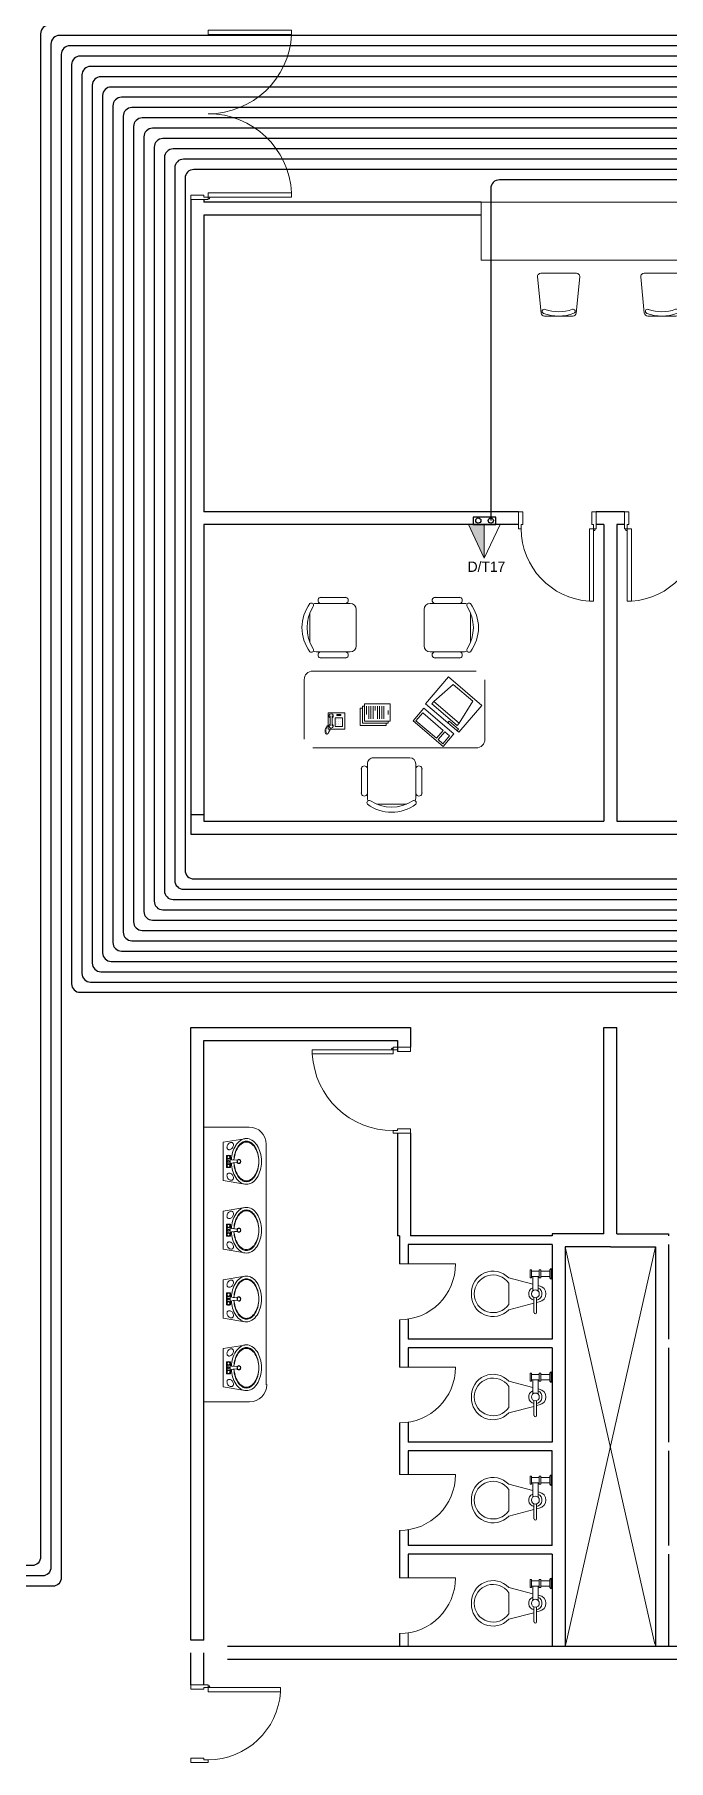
# Model space of a CAD drawing. Extents: x -59 to 582, y -1177 to 100.
# Drawn here: x 214.73 to 222.1, y -895.92 to -875.85 of the extents above; entities that cross this region are included whole.
import ezdxf
from ezdxf.enums import TextEntityAlignment as Align

# ---------------------------------------------------------------- set-up
doc = ezdxf.new("R2010")
doc.units = 0
doc.header["$LTSCALE"] = 0.15
doc.layers.get('0').update_dxf_attribs({"color": 252})
for name, color, linetype in [('0 sockets', 252, 'Continuous'), ('0 sound', 252, 'Continuous'), ('00', 252, 'Continuous'), ('AUTOINCR', 7, 'Continuous')]:
    doc.layers.add(name, color=color, linetype=linetype)
for name, color, linetype, lineweight in [('anal', 252, 'Continuous', 20), ('DOOR', 252, 'Continuous', 20), ('FIXT', 252, 'Continuous', 9), ('FUR', 252, 'Continuous', 9), ('sofa', 252, 'Continuous', 9), ('T-STRUCTURED', 7, 'Continuous', 0), ('wall', 252, 'Continuous', 30), ('WC', 252, 'Continuous', 9)]:
    doc.layers.add(name, color=color, linetype=linetype, lineweight=lineweight)
doc.styles.add('ROMAND', font='ROMAND.SHX')

# ---------------------------------------------------------------- blocks, each defined once
blk = doc.blocks.new('WQ')
h = blk.add_hatch(color=6)
h.dxf.hatch_style = 1
h.paths.add_polyline_path([(-126.091, 5), (-126.091, -169.521), (126.091, -169.521), (126.091, 5)])
h.paths.add_polyline_path([(121.091, 0), (121.091, -164.521), (-121.091, -164.521), (-121.091, 0)], flags=16)
at = {"layer": '0 sockets', "color": 3, "style": 'ROMAND'}
blk.add_attdef('ACCESS_CONTROL', (-48.663, 7.622), '', height=7.973, dxfattribs=at)
blk = doc.blocks.new('D90')
at = {"layer": 'DOOR'}
for points in [[(0.03, 0.2), (0.03, 1.04), (0.078, 1.04), (0.078, 0.2)], [(0.03, 0.2), (0, 0.2), (0, 0), (0.05, 0), (0.05, 0.15), (0.03, 0.15)], [(0.87, 0.2), (0.9, 0.2), (0.9, 0), (0.85, 0), (0.85, 0.15), (0.87, 0.15)]]:
    blk.add_lwpolyline(points, close=True, dxfattribs=at)
blk.add_circle((0.02, 0.21), 0.01, dxfattribs=at)
blk.add_arc((0.025, 0.197), 0.845, 0.2218, 86.3889, dxfattribs=at)
blk = doc.blocks.new('RECTANG')
for p, q in [((1, 1), (0, 1)), ((0, 1), (0, 0)), ((1, 0), (1, 1)), ((0, 0), (1, 0))]:
    blk.add_line(p, q)
blk = doc.blocks.new('IBMAT', base_point=(61, 306))
for p, q in [((75, 307), (75, 306)), ((81, 307), (75, 307)), ((81, 306), (81, 307))]:
    blk.add_line(p, q)
at = {"xscale": 21, "yscale": 17, "zscale": 21}
blk.add_blockref('RECTANG', (61, 306), dxfattribs=at)
blk = doc.blocks.new('KEYBOARD', base_point=(60, 294))
for p, xscale, yscale, zscale in [((60, 294), 19, 8, 19), ((61, 295), 13, 5, 13), ((75, 295), 3, 5, 3)]:
    blk.add_blockref('RECTANG', p, dxfattribs=dict(xscale=xscale, yscale=yscale, zscale=zscale))
blk = doc.blocks.new('FNCOMP')
for p, q in [((-6.64, 16.23), (-8.5, 3.5)), ((6.08, 16.23), (-6.64, 16.23)), ((8, 3.5), (6.08, 16.23)), ((-8.5, 3.5), (-8.5, 2.04)), ((8, 3.5), (-8.5, 3.5)), ((-8.5, 2.04), (8, 2.04)), ((8, 2.04), (8, 3.5))]:
    blk.add_line(p, q)
at = {"xscale": 1.033846153846154, "yscale": 1.033846153846154, "zscale": 1.033846153846154}
for name, p in [('IBMAT', (-10.86, 0)), ('KEYBOARD', (-10.05, -10.5))]:
    blk.add_blockref(name, p, dxfattribs=at)
blk = doc.blocks.new('CHAIR7')
for p, q in [((0, 9), (0, -9)), ((20, 12), (3, 12)), ((5.12, 15.04), (17.88, 15.04)), ((23, -7.44), (23, 7.44)), ((3, -12), (20, -12)), ((5.12, -15), (17.88, -15))]:
    blk.add_line(p, q)
for centre, radius, start, end in [((3, 9), 3, 90, 180), ((5.56, 13.54), 1.56, 73.7398, 286.2602), ((17.44, 13.54), 1.56, 253.7398, 106.2602), ((20, 9), 3, 62.41556, 90), ((22.34, 11.12), 1.1, 53.30994, 212.02741), ((4.82, 0), 19.64, 327.57575, 32.42425), ((7, 0), 20, 323.1301, 36.8699), ((3, -9), 3, 180, 270), ((5.56, -13.5), 1.56, 73.7398, 286.2602), ((17.44, -13.5), 1.56, 253.7398, 106.2602), ((20, -9), 3, 270, 297.58444), ((22.34, -11.12), 1.1, 147.97259, 306.69006)]:
    blk.add_arc(centre, radius, start, end)
blk = doc.blocks.new('FNPHONE')
for p, q in [((-9.1, 0.22), (-9.7, 0.02)), ((-8.9, 0.62), (-9.5, 0.42)), ((-8.7, 1.02), (-9.3, 0.82)), ((-8.5, 1.42), (-9.1, 1.22)), ((-8.3, 1.82), (-8.9, 1.62)), ((-7.14, 0.56), (-7.5, -0.58)), ((-7.29, 6.54), (-7.29, 1.54)), ((-6.29, 6.54), (-6.29, 1.54)), ((-3.87, 4.85), (-3.87, 4.85)), ((-3.87, 3.91), (-3.87, 3.91)), ((-3.87, 2.97), (-3.87, 2.97)), ((-3.87, 2.03), (-3.87, 2.03)), ((-2.94, 4.85), (-2.94, 4.85)), ((-2.94, 3.91), (-2.94, 3.91)), ((-2.94, 2.97), (-2.94, 2.97)), ((-2.94, 2.03), (-2.94, 2.03)), ((-2, 4.85), (-2, 4.85)), ((-2, 3.91), (-2, 3.91)), ((-2, 2.97), (-2, 2.97)), ((-2, 2.03), (-2, 2.03)), ((-9.3, -0.18), (-9.9, -0.38)), ((-9.3, -0.58), (-9.9, -0.78)), ((-9.3, -0.98), (-9.9, -1.18)), ((-9.3, -1.38), (-9.9, -1.58)), ((-9.1, -1.78), (-9.7, -1.98)), ((-8.9, -2.18), (-9.5, -2.38)), ((-8.43, -2.46), (-9.03, -2.66)), ((-7.9, -1.98), (-8.5, -2.18)), ((-7.7, -1.58), (-8.3, -1.78)), ((-7.5, -1.18), (-8.1, -1.38)), ((-7.3, -0.78), (-7.9, -0.98))]:
    blk.add_line(p, q)
for centre, start, end in [((-6.79, 6.54), 298.49146, 241.50854), ((-6.79, 1.54), 118.49146, 61.50854)]:
    blk.add_arc(centre, 1.05, start, end)
for p, xscale, yscale, zscale in [((-8.21, 0), 8.20528234483245, 8.104073169521023, 8.20528234483245), ((-4.81, 1.25), 3.75, 4.375, 3.75), ((-4.03, 6.72), 2.03125, 0.46875, 2.03125)]:
    blk.add_blockref('RECTANG', p, dxfattribs=dict(xscale=xscale, yscale=yscale, zscale=zscale))
blk = doc.blocks.new('Ch01')
at = {"layer": 'FUR'}
for p, q in [((-0.499, -0.205), (-0.499, 0.207)), ((-0.455, 0.247), (-0.035, 0.205)), ((0.001, 0.165), (0.001, -0.163)), ((-0.455, -0.244), (-0.035, -0.202))]:
    blk.add_line(p, q, dxfattribs=at)
for centre, radius, start, end in [((-0.459, 0.207), 0.04, 84.2894, 180), ((-0.039, 0.165), 0.04, 0, 84.2894), ((-0.055, 0.168), 0.025, 20.5276, 200.5276), ((-0.499, 0.001), 0.449, 339.1935, 20.5276), ((-0.499, 0.001), 0.499, 339.1935, 20.5276), ((-0.056, -0.167), 0.025, 159.1935, 339.1935), ((-0.039, -0.163), 0.04, 275.7106, 0), ((-0.459, -0.205), 0.04, 180, 275.7106)]:
    blk.add_arc(centre, radius, start, end, dxfattribs=at)
blk = doc.blocks.new('D100')
at = {"layer": 'DOOR'}
for points in [[(0.03, 0.2), (0.03, 1.14), (0.078, 1.14), (0.078, 0.2)], [(0.03, 0.2), (0, 0.2), (0, 0), (0.05, 0), (0.05, 0.15), (0.03, 0.15)], [(0.97, 0.2), (1, 0.2), (1, 0), (0.95, 0), (0.95, 0.15), (0.97, 0.15)]]:
    blk.add_lwpolyline(points, close=True, dxfattribs=at)
blk.add_circle((0.02, 0.21), 0.01, dxfattribs=at)
blk.add_arc((0.029, 0.2), 0.941, 0.0029, 86.9663, dxfattribs=at)
blk = doc.blocks.new('ARCH')
at = {"layer": 'anal'}
for p, q in [((46.275, 345.117), (46.8, 345.117)), ((47, 344.917), (47, 342.117)), ((46.806, 341.921), (46.275, 341.921))]:
    blk.add_line(p, q, dxfattribs=at)
for centre, start, end in [((46.8, 344.917), 0, 90), ((46.806, 342.121), 270, 0)]:
    blk.add_arc(centre, 0.2, start, end, dxfattribs=at)
at = {"layer": 'DOOR'}
for p, q in [((46.125, 355.955), (46.125, 355.905)), ((48.55, 343.525), (49.2, 343.525)), ((48.55, 342.325), (49.2, 342.325)), ((48.55, 341.075), (49.2, 341.075)), ((48.55, 339.875), (49.2, 339.875))]:
    blk.add_line(p, q, dxfattribs=at)
for points in [[(46.325, 357.875), (47.295, 357.875), (47.295, 357.825), (46.325, 357.825)], [(46.325, 355.935), (47.295, 355.935), (47.295, 355.985), (46.325, 355.985)]]:
    blk.add_lwpolyline(points, close=True, dxfattribs=at)
blk.add_lwpolyline([(46.125, 355.955), (46.275, 355.955), (46.275, 355.935), (46.325, 355.935), (46.325, 355.905), (46.125, 355.905)], dxfattribs=at)
blk.add_circle((46.335, 355.925), 0.01, dxfattribs=at)
for centre, radius, start, end in [((46.325, 357.875), 0.971, 270, 357.0492), ((46.325, 355.933), 0.971, 2.9508, 90), ((48.55, 343.525), 0.65, 270, 0), ((48.55, 342.325), 0.65, 270, 0), ((48.55, 341.075), 0.65, 270, 0), ((48.55, 339.875), 0.65, 270, 0)]:
    blk.add_arc(centre, radius, start, end, dxfattribs=at)
at = {"layer": 'FIXT'}
for p, q in [((46.75, 344.981), (46.5, 344.94)), ((46.5, 344.94), (46.5, 344.495)), ((46.544, 344.786), (46.539, 344.787)), ((46.553, 344.787), (46.539, 344.787)), ((46.539, 344.787), (46.539, 344.647)), ((46.544, 344.786), (46.544, 344.78)), ((46.551, 344.786), (46.544, 344.786)), ((46.544, 344.754), (46.544, 344.68)), ((46.584, 344.787), (46.571, 344.787)), ((46.58, 344.786), (46.573, 344.786)), ((46.58, 344.786), (46.584, 344.787)), ((46.58, 344.786), (46.58, 344.78)), ((46.58, 344.754), (46.58, 344.68)), ((46.584, 344.787), (46.584, 344.756)), ((46.662, 344.73), (46.598, 344.737)), ((46.664, 344.731), (46.616, 344.735)), ((46.662, 344.73), (46.664, 344.731)), ((46.544, 344.648), (46.539, 344.647)), ((46.553, 344.647), (46.539, 344.647)), ((46.544, 344.648), (46.544, 344.654)), ((46.551, 344.648), (46.544, 344.648)), ((46.584, 344.647), (46.571, 344.647)), ((46.58, 344.648), (46.573, 344.648)), ((46.58, 344.648), (46.58, 344.654)), ((46.58, 344.648), (46.584, 344.647)), ((46.584, 344.647), (46.584, 344.678)), ((46.662, 344.704), (46.598, 344.697)), ((46.664, 344.703), (46.616, 344.699)), ((46.662, 344.704), (46.664, 344.703)), ((46.5, 344.495), (46.75, 344.453)), ((46.75, 344.181), (46.5, 344.14)), ((46.5, 344.14), (46.5, 343.695)), ((46.544, 343.986), (46.539, 343.987)), ((46.553, 343.987), (46.539, 343.987)), ((46.539, 343.987), (46.539, 343.847)), ((46.544, 343.986), (46.544, 343.98)), ((46.551, 343.986), (46.544, 343.986)), ((46.544, 343.954), (46.544, 343.88)), ((46.584, 343.987), (46.571, 343.987)), ((46.58, 343.986), (46.573, 343.986)), ((46.58, 343.986), (46.584, 343.987)), ((46.58, 343.986), (46.58, 343.98)), ((46.58, 343.954), (46.58, 343.88)), ((46.584, 343.987), (46.584, 343.956)), ((46.662, 343.93), (46.598, 343.937)), ((46.664, 343.931), (46.616, 343.935)), ((46.662, 343.93), (46.664, 343.931)), ((46.544, 343.848), (46.539, 343.847)), ((46.553, 343.847), (46.539, 343.847)), ((46.544, 343.848), (46.544, 343.854)), ((46.551, 343.848), (46.544, 343.848)), ((46.584, 343.847), (46.571, 343.847)), ((46.58, 343.848), (46.573, 343.848)), ((46.58, 343.848), (46.58, 343.854)), ((46.58, 343.848), (46.584, 343.847)), ((46.584, 343.847), (46.584, 343.878)), ((46.662, 343.904), (46.598, 343.897)), ((46.664, 343.903), (46.616, 343.899)), ((46.662, 343.904), (46.664, 343.903)), ((46.5, 343.695), (46.75, 343.653)), ((46.75, 343.381), (46.5, 343.34)), ((46.5, 343.34), (46.5, 342.895)), ((46.539, 343.187), (46.539, 343.047)), ((46.544, 343.186), (46.539, 343.187)), ((46.553, 343.187), (46.539, 343.187)), ((46.544, 343.186), (46.544, 343.18)), ((46.551, 343.186), (46.544, 343.186)), ((46.544, 343.154), (46.544, 343.08)), ((46.584, 343.187), (46.571, 343.187)), ((46.58, 343.186), (46.573, 343.186)), ((46.58, 343.186), (46.584, 343.187)), ((46.58, 343.186), (46.58, 343.18)), ((46.58, 343.154), (46.58, 343.08)), ((46.584, 343.187), (46.584, 343.156)), ((46.662, 343.13), (46.598, 343.137)), ((46.664, 343.131), (46.616, 343.135)), ((46.662, 343.13), (46.664, 343.131)), ((46.544, 343.048), (46.539, 343.047)), ((46.553, 343.047), (46.539, 343.047)), ((46.544, 343.048), (46.544, 343.054)), ((46.551, 343.048), (46.544, 343.048)), ((46.584, 343.047), (46.571, 343.047)), ((46.58, 343.048), (46.573, 343.048)), ((46.58, 343.048), (46.58, 343.054)), ((46.58, 343.048), (46.584, 343.047)), ((46.584, 343.047), (46.584, 343.078)), ((46.662, 343.104), (46.598, 343.097)), ((46.664, 343.103), (46.616, 343.099)), ((46.662, 343.104), (46.664, 343.103)), ((46.5, 342.895), (46.75, 342.853)), ((46.75, 342.581), (46.5, 342.54)), ((46.5, 342.54), (46.5, 342.095)), ((46.544, 342.386), (46.539, 342.387)), ((46.553, 342.387), (46.539, 342.387)), ((46.539, 342.387), (46.539, 342.247)), ((46.544, 342.386), (46.544, 342.38)), ((46.551, 342.386), (46.544, 342.386)), ((46.544, 342.354), (46.544, 342.28)), ((46.584, 342.387), (46.571, 342.387)), ((46.58, 342.386), (46.573, 342.386)), ((46.58, 342.386), (46.584, 342.387)), ((46.58, 342.386), (46.58, 342.38)), ((46.58, 342.354), (46.58, 342.28)), ((46.584, 342.387), (46.584, 342.356)), ((46.662, 342.33), (46.598, 342.337)), ((46.664, 342.331), (46.616, 342.335)), ((46.662, 342.33), (46.664, 342.331)), ((46.544, 342.248), (46.539, 342.247)), ((46.553, 342.247), (46.539, 342.247)), ((46.544, 342.248), (46.544, 342.254)), ((46.551, 342.248), (46.544, 342.248)), ((46.584, 342.247), (46.571, 342.247)), ((46.58, 342.248), (46.573, 342.248)), ((46.58, 342.248), (46.58, 342.254)), ((46.58, 342.248), (46.584, 342.247)), ((46.584, 342.247), (46.584, 342.278)), ((46.662, 342.304), (46.598, 342.297)), ((46.664, 342.303), (46.616, 342.299)), ((46.662, 342.304), (46.664, 342.303)), ((46.5, 342.095), (46.75, 342.053))]:
    blk.add_line(p, q, dxfattribs=at)
for centre, radius in [((46.562, 344.767), 0.022), ((46.562, 344.767), 0.0173), ((46.562, 344.717), 0.0095), ((46.562, 344.667), 0.022), ((46.562, 344.667), 0.0173), ((46.562, 343.967), 0.022), ((46.562, 343.967), 0.0173), ((46.562, 343.917), 0.0095), ((46.562, 343.867), 0.022), ((46.562, 343.867), 0.0173), ((46.562, 343.167), 0.022), ((46.562, 343.167), 0.0173), ((46.562, 343.117), 0.0095), ((46.562, 343.067), 0.022), ((46.562, 343.067), 0.0173), ((46.562, 342.367), 0.022), ((46.562, 342.367), 0.0173), ((46.562, 342.317), 0.0095), ((46.562, 342.267), 0.022), ((46.562, 342.267), 0.0173)]:
    blk.add_circle(centre, radius, dxfattribs=at)
for centre, radius, start, end in [((46.606, 344.878), 0.0632, 127.8482, 145), ((46.596, 344.89), 0.0477, 108.3103, 127.8482), ((46.592, 344.901), 0.036, 84.0705, 108.3103), ((46.594, 344.914), 0.0237, 55, 84.0705), ((46.594, 344.914), 0.0237, 25.9295, 55), ((46.583, 344.908), 0.036, 1.6897, 25.9295), ((46.814, 344.794), 0.202, 122.0725, 146.5346), ((46.814, 344.794), 0.172, 122.0725, 146.5346), ((46.814, 344.784), 0.172, 122.0725, 146.5346), ((46.769, 344.864), 0.119, 90, 122.0725), ((46.769, 344.864), 0.0886, 90, 122.0725), ((46.769, 344.854), 0.0886, 90, 122.0725), ((46.769, 344.864), 0.119, 57.9275, 90), ((46.769, 344.864), 0.0886, 57.9275, 90), ((46.769, 344.854), 0.0886, 57.9275, 90), ((46.725, 344.794), 0.172, 33.4654, 57.9275), ((46.725, 344.784), 0.172, 33.4654, 57.9275), ((46.725, 344.794), 0.202, 33.4654, 57.9275), ((46.533, 344.767), 0.0115, 315.8561, 44.1439), ((46.591, 344.883), 0.0477, 162.1518, 181.6897), ((46.579, 344.882), 0.036, 181.6897, 205.9295), ((46.606, 344.878), 0.0632, 145, 162.1518), ((46.568, 344.877), 0.0237, 205.9295, 235), ((46.568, 344.877), 0.0237, 235, 264.0705), ((46.562, 344.796), 0.0115, 225.8561, 314.1439), ((46.562, 344.738), 0.0115, 45.8561, 134.1439), ((46.569, 344.889), 0.036, 264.0705, 288.3103), ((46.591, 344.767), 0.0115, 135.8561, 224.1439), ((46.6, 344.757), 0.02, 186.6527, 264.0223), ((46.566, 344.9), 0.0477, 288.3103, 307.8482), ((46.604, 344.756), 0.02, 180, 254.9387), ((46.556, 344.913), 0.0632, 307.8482, 325), ((46.994, 344.717), 0.4, 164.6876, 176.8829), ((46.884, 344.747), 0.285, 146.5346, 164.6876), ((46.556, 344.913), 0.0632, 325, 342.1518), ((46.571, 344.908), 0.0477, 342.1518, 1.6897), ((46.994, 344.717), 0.37, 164.6876, 177.3133), ((46.994, 344.707), 0.37, 164.6876, 175.771), ((46.884, 344.747), 0.255, 146.5346, 164.6876), ((46.884, 344.737), 0.255, 146.5346, 164.6876), ((46.681, 344.717), 0.025, 211.8827, 148.1173), ((46.565, 344.717), 0.0978, 352.2121, 7.7879), ((46.681, 344.717), 0.02, 90, 148.5007), ((46.565, 344.717), 0.099, 351.872, 8.128), ((46.681, 344.717), 0.02, 270, 90), ((46.655, 344.747), 0.255, 15.3124, 33.4654), ((46.655, 344.737), 0.255, 15.3124, 33.4654), ((46.655, 344.747), 0.285, 15.3124, 33.4654), ((46.545, 344.717), 0.37, 0, 15.3124), ((46.545, 344.707), 0.37, 1.5476, 15.3124), ((46.545, 344.717), 0.4, 0, 15.3124), ((46.533, 344.667), 0.0115, 315.8561, 44.1439), ((46.579, 344.552), 0.036, 154.0705, 178.3103), ((46.591, 344.551), 0.0477, 178.3103, 197.8482), ((46.606, 344.556), 0.0632, 197.8482, 215), ((46.568, 344.557), 0.0237, 125, 154.0705), ((46.562, 344.696), 0.0115, 225.8561, 314.1439), ((46.562, 344.638), 0.0115, 45.8561, 134.1439), ((46.568, 344.557), 0.0237, 95.9295, 125), ((46.606, 344.556), 0.0632, 215, 232.1518), ((46.569, 344.545), 0.036, 71.6897, 95.9295), ((46.591, 344.667), 0.0115, 135.8561, 224.1439), ((46.6, 344.677), 0.02, 95.9777, 173.3473), ((46.566, 344.534), 0.0477, 52.1518, 71.6897), ((46.604, 344.678), 0.02, 105.0613, 180), ((46.994, 344.717), 0.4, 183.1171, 195.3124), ((46.556, 344.522), 0.0632, 35, 52.1518), ((46.884, 344.687), 0.285, 195.3124, 213.4654), ((46.556, 344.522), 0.0632, 17.8482, 35), ((46.583, 344.526), 0.036, 334.0705, 358.3103), ((46.571, 344.526), 0.0477, 358.3103, 17.8482), ((46.994, 344.717), 0.37, 182.6867, 195.3124), ((46.994, 344.727), 0.37, 184.229, 195.3124), ((46.884, 344.697), 0.255, 195.3124, 213.4654), ((46.884, 344.687), 0.255, 195.3124, 213.4654), ((46.814, 344.64), 0.202, 213.4654, 237.9275), ((46.681, 344.717), 0.02, 211.4993, 270), ((46.814, 344.65), 0.172, 213.4654, 237.9275), ((46.814, 344.64), 0.172, 213.4654, 237.9275), ((46.725, 344.65), 0.172, 302.0725, 326.5346), ((46.725, 344.64), 0.172, 302.0725, 326.5346), ((46.725, 344.64), 0.202, 302.0725, 326.5346), ((46.655, 344.697), 0.255, 326.5346, 344.6876), ((46.655, 344.687), 0.255, 326.5346, 344.6876), ((46.655, 344.687), 0.285, 326.5346, 344.6876), ((46.545, 344.727), 0.37, 344.6876, 358.4524), ((46.545, 344.717), 0.37, 344.6876, 0), ((46.545, 344.717), 0.4, 344.6876, 0), ((46.596, 344.544), 0.0477, 232.1518, 251.6897), ((46.592, 344.533), 0.036, 251.6897, 275.9295), ((46.594, 344.521), 0.0237, 275.9295, 305), ((46.594, 344.521), 0.0237, 305, 334.0705), ((46.769, 344.57), 0.119, 237.9275, 270), ((46.769, 344.58), 0.0886, 237.9275, 270), ((46.769, 344.57), 0.0886, 237.9275, 270), ((46.769, 344.58), 0.0886, 270, 302.0725), ((46.769, 344.57), 0.0886, 270, 302.0725), ((46.769, 344.57), 0.119, 270, 302.0725), ((46.606, 344.078), 0.0632, 127.8482, 145), ((46.596, 344.09), 0.0477, 108.3103, 127.8482), ((46.592, 344.101), 0.036, 84.0705, 108.3103), ((46.594, 344.114), 0.0237, 55, 84.0705), ((46.594, 344.114), 0.0237, 25.9295, 55), ((46.583, 344.108), 0.036, 1.6897, 25.9295), ((46.814, 343.994), 0.202, 122.0725, 146.5346), ((46.814, 343.994), 0.172, 122.0725, 146.5346), ((46.814, 343.984), 0.172, 122.0725, 146.5346), ((46.769, 344.064), 0.119, 90, 122.0725), ((46.769, 344.064), 0.0886, 90, 122.0725), ((46.769, 344.054), 0.0886, 90, 122.0725), ((46.769, 344.064), 0.119, 57.9275, 90), ((46.769, 344.064), 0.0886, 57.9275, 90), ((46.769, 344.054), 0.0886, 57.9275, 90), ((46.725, 343.994), 0.172, 33.4654, 57.9275), ((46.725, 343.984), 0.172, 33.4654, 57.9275), ((46.725, 343.994), 0.202, 33.4654, 57.9275), ((46.533, 343.967), 0.0115, 315.8561, 44.1439), ((46.591, 344.083), 0.0477, 162.1518, 181.6897), ((46.579, 344.082), 0.036, 181.6897, 205.9295), ((46.606, 344.078), 0.0632, 145, 162.1518), ((46.568, 344.077), 0.0237, 205.9295, 235), ((46.568, 344.077), 0.0237, 235, 264.0705), ((46.562, 343.996), 0.0115, 225.8561, 314.1439), ((46.562, 343.938), 0.0115, 45.8561, 134.1439), ((46.569, 344.089), 0.036, 264.0705, 288.3103), ((46.591, 343.967), 0.0115, 135.8561, 224.1439), ((46.6, 343.957), 0.02, 186.6527, 264.0223), ((46.566, 344.1), 0.0477, 288.3103, 307.8482), ((46.604, 343.956), 0.02, 180, 254.9387), ((46.556, 344.113), 0.0632, 307.8482, 325), ((46.994, 343.917), 0.4, 164.6876, 176.8829), ((46.884, 343.947), 0.285, 146.5346, 164.6876), ((46.556, 344.113), 0.0632, 325, 342.1518), ((46.571, 344.108), 0.0477, 342.1518, 1.6897), ((46.994, 343.917), 0.37, 164.6876, 177.3133), ((46.994, 343.907), 0.37, 164.6876, 175.771), ((46.884, 343.947), 0.255, 146.5346, 164.6876), ((46.884, 343.937), 0.255, 146.5346, 164.6876), ((46.681, 343.917), 0.025, 211.8827, 148.1173), ((46.565, 343.917), 0.0978, 352.2121, 7.7879), ((46.681, 343.917), 0.02, 90, 148.5007), ((46.565, 343.917), 0.099, 351.872, 8.128), ((46.681, 343.917), 0.02, 270, 90), ((46.655, 343.947), 0.255, 15.3124, 33.4654), ((46.655, 343.937), 0.255, 15.3124, 33.4654), ((46.655, 343.947), 0.285, 15.3124, 33.4654), ((46.545, 343.917), 0.37, 0, 15.3124), ((46.545, 343.907), 0.37, 1.5476, 15.3124), ((46.545, 343.917), 0.4, 0, 15.3124), ((46.533, 343.867), 0.0115, 315.8561, 44.1439), ((46.579, 343.752), 0.036, 154.0705, 178.3103), ((46.591, 343.751), 0.0477, 178.3103, 197.8482), ((46.606, 343.756), 0.0632, 197.8482, 215), ((46.568, 343.757), 0.0237, 125, 154.0705), ((46.562, 343.896), 0.0115, 225.8561, 314.1439), ((46.562, 343.838), 0.0115, 45.8561, 134.1439), ((46.568, 343.757), 0.0237, 95.9295, 125), ((46.606, 343.756), 0.0632, 215, 232.1518), ((46.569, 343.745), 0.036, 71.6897, 95.9295), ((46.591, 343.867), 0.0115, 135.8561, 224.1439), ((46.6, 343.877), 0.02, 95.9777, 173.3473), ((46.566, 343.734), 0.0477, 52.1518, 71.6897), ((46.604, 343.878), 0.02, 105.0613, 180), ((46.994, 343.917), 0.4, 183.1171, 195.3124), ((46.556, 343.722), 0.0632, 35, 52.1518), ((46.884, 343.887), 0.285, 195.3124, 213.4654), ((46.556, 343.722), 0.0632, 17.8482, 35), ((46.583, 343.726), 0.036, 334.0705, 358.3103), ((46.571, 343.726), 0.0477, 358.3103, 17.8482), ((46.994, 343.917), 0.37, 182.6867, 195.3124), ((46.994, 343.927), 0.37, 184.229, 195.3124), ((46.884, 343.897), 0.255, 195.3124, 213.4654), ((46.884, 343.887), 0.255, 195.3124, 213.4654), ((46.814, 343.84), 0.202, 213.4654, 237.9275), ((46.681, 343.917), 0.02, 211.4993, 270), ((46.814, 343.85), 0.172, 213.4654, 237.9275), ((46.814, 343.84), 0.172, 213.4654, 237.9275), ((46.725, 343.85), 0.172, 302.0725, 326.5346), ((46.725, 343.84), 0.172, 302.0725, 326.5346), ((46.725, 343.84), 0.202, 302.0725, 326.5346), ((46.655, 343.897), 0.255, 326.5346, 344.6876), ((46.655, 343.887), 0.255, 326.5346, 344.6876), ((46.655, 343.887), 0.285, 326.5346, 344.6876), ((46.545, 343.927), 0.37, 344.6876, 358.4524), ((46.545, 343.917), 0.37, 344.6876, 0), ((46.545, 343.917), 0.4, 344.6876, 0), ((46.596, 343.744), 0.0477, 232.1518, 251.6897), ((46.592, 343.733), 0.036, 251.6897, 275.9295), ((46.594, 343.721), 0.0237, 275.9295, 305), ((46.594, 343.721), 0.0237, 305, 334.0705), ((46.769, 343.77), 0.119, 237.9275, 270), ((46.769, 343.78), 0.0886, 237.9275, 270), ((46.769, 343.77), 0.0886, 237.9275, 270), ((46.769, 343.78), 0.0886, 270, 302.0725), ((46.769, 343.77), 0.0886, 270, 302.0725), ((46.769, 343.77), 0.119, 270, 302.0725), ((46.606, 343.278), 0.0632, 127.8482, 145), ((46.596, 343.29), 0.0477, 108.3103, 127.8482), ((46.592, 343.301), 0.036, 84.0705, 108.3103), ((46.594, 343.314), 0.0237, 55, 84.0705), ((46.594, 343.314), 0.0237, 25.9295, 55), ((46.583, 343.308), 0.036, 1.6897, 25.9295), ((46.814, 343.194), 0.202, 122.0725, 146.5346), ((46.814, 343.194), 0.172, 122.0725, 146.5346), ((46.814, 343.184), 0.172, 122.0725, 146.5346), ((46.769, 343.264), 0.119, 90, 122.0725), ((46.769, 343.264), 0.0886, 90, 122.0725), ((46.769, 343.254), 0.0886, 90, 122.0725), ((46.769, 343.264), 0.119, 57.9275, 90), ((46.769, 343.264), 0.0886, 57.9275, 90), ((46.769, 343.254), 0.0886, 57.9275, 90), ((46.725, 343.194), 0.172, 33.4654, 57.9275), ((46.725, 343.184), 0.172, 33.4654, 57.9275), ((46.725, 343.194), 0.202, 33.4654, 57.9275), ((46.533, 343.167), 0.0115, 315.8561, 44.1439), ((46.591, 343.283), 0.0477, 162.1518, 181.6897), ((46.579, 343.282), 0.036, 181.6897, 205.9295), ((46.606, 343.278), 0.0632, 145, 162.1518), ((46.568, 343.277), 0.0237, 205.9295, 235), ((46.568, 343.277), 0.0237, 235, 264.0705), ((46.562, 343.196), 0.0115, 225.8561, 314.1439), ((46.562, 343.138), 0.0115, 45.8561, 134.1439), ((46.569, 343.289), 0.036, 264.0705, 288.3103), ((46.591, 343.167), 0.0115, 135.8561, 224.1439), ((46.6, 343.157), 0.02, 186.6527, 264.0223), ((46.566, 343.3), 0.0477, 288.3103, 307.8482), ((46.604, 343.156), 0.02, 180, 254.9387), ((46.556, 343.313), 0.0632, 307.8482, 325), ((46.994, 343.117), 0.4, 164.6876, 176.8829), ((46.884, 343.147), 0.285, 146.5346, 164.6876), ((46.556, 343.313), 0.0632, 325, 342.1518), ((46.571, 343.308), 0.0477, 342.1518, 1.6897), ((46.994, 343.117), 0.37, 164.6876, 177.3133), ((46.994, 343.107), 0.37, 164.6876, 175.771), ((46.884, 343.147), 0.255, 146.5346, 164.6876), ((46.884, 343.137), 0.255, 146.5346, 164.6876), ((46.681, 343.117), 0.025, 211.8827, 148.1173), ((46.565, 343.117), 0.0978, 352.2121, 7.7879), ((46.681, 343.117), 0.02, 90, 148.5007), ((46.565, 343.117), 0.099, 351.872, 8.128), ((46.681, 343.117), 0.02, 270, 90), ((46.655, 343.147), 0.255, 15.3124, 33.4654), ((46.655, 343.137), 0.255, 15.3124, 33.4654), ((46.655, 343.147), 0.285, 15.3124, 33.4654), ((46.545, 343.117), 0.37, 0, 15.3124), ((46.545, 343.107), 0.37, 1.5476, 15.3124), ((46.545, 343.127), 0.37, 344.6876, 358.4524), ((46.545, 343.117), 0.37, 344.6876, 0), ((46.545, 343.117), 0.4, 0, 15.3124), ((46.545, 343.117), 0.4, 344.6876, 0), ((46.533, 343.067), 0.0115, 315.8561, 44.1439), ((46.579, 342.952), 0.036, 154.0705, 178.3103), ((46.591, 342.951), 0.0477, 178.3103, 197.8482), ((46.606, 342.956), 0.0632, 197.8482, 215), ((46.568, 342.957), 0.0237, 125, 154.0705), ((46.562, 343.096), 0.0115, 225.8561, 314.1439), ((46.562, 343.038), 0.0115, 45.8561, 134.1439), ((46.568, 342.957), 0.0237, 95.9295, 125), ((46.606, 342.956), 0.0632, 215, 232.1518), ((46.569, 342.945), 0.036, 71.6897, 95.9295), ((46.591, 343.067), 0.0115, 135.8561, 224.1439), ((46.6, 343.077), 0.02, 95.9777, 173.3473), ((46.566, 342.934), 0.0477, 52.1518, 71.6897), ((46.604, 343.078), 0.02, 105.0613, 180), ((46.994, 343.117), 0.4, 183.1171, 195.3124), ((46.556, 342.922), 0.0632, 35, 52.1518), ((46.884, 343.087), 0.285, 195.3124, 213.4654), ((46.556, 342.922), 0.0632, 17.8482, 35), ((46.583, 342.926), 0.036, 334.0705, 358.3103), ((46.571, 342.926), 0.0477, 358.3103, 17.8482), ((46.994, 343.117), 0.37, 182.6867, 195.3124), ((46.994, 343.127), 0.37, 184.229, 195.3124), ((46.884, 343.097), 0.255, 195.3124, 213.4654), ((46.884, 343.087), 0.255, 195.3124, 213.4654), ((46.814, 343.04), 0.202, 213.4654, 237.9275), ((46.681, 343.117), 0.02, 211.4993, 270), ((46.814, 343.05), 0.172, 213.4654, 237.9275), ((46.814, 343.04), 0.172, 213.4654, 237.9275), ((46.725, 343.05), 0.172, 302.0725, 326.5346), ((46.725, 343.04), 0.172, 302.0725, 326.5346), ((46.725, 343.04), 0.202, 302.0725, 326.5346), ((46.655, 343.097), 0.255, 326.5346, 344.6876), ((46.655, 343.087), 0.255, 326.5346, 344.6876), ((46.655, 343.087), 0.285, 326.5346, 344.6876), ((46.596, 342.944), 0.0477, 232.1518, 251.6897), ((46.592, 342.933), 0.036, 251.6897, 275.9295), ((46.594, 342.921), 0.0237, 275.9295, 305), ((46.594, 342.921), 0.0237, 305, 334.0705), ((46.769, 342.97), 0.119, 237.9275, 270), ((46.769, 342.98), 0.0886, 237.9275, 270), ((46.769, 342.97), 0.0886, 237.9275, 270), ((46.769, 342.98), 0.0886, 270, 302.0725), ((46.769, 342.97), 0.0886, 270, 302.0725), ((46.769, 342.97), 0.119, 270, 302.0725), ((46.606, 342.478), 0.0632, 145, 162.1518), ((46.606, 342.478), 0.0632, 127.8482, 145), ((46.596, 342.49), 0.0477, 108.3103, 127.8482), ((46.592, 342.501), 0.036, 84.0705, 108.3103), ((46.594, 342.514), 0.0237, 55, 84.0705), ((46.594, 342.514), 0.0237, 25.9295, 55), ((46.583, 342.508), 0.036, 1.6897, 25.9295), ((46.814, 342.394), 0.202, 122.0725, 146.5346), ((46.814, 342.394), 0.172, 122.0725, 146.5346), ((46.814, 342.384), 0.172, 122.0725, 146.5346), ((46.769, 342.464), 0.119, 90, 122.0725), ((46.769, 342.464), 0.0886, 90, 122.0725), ((46.769, 342.454), 0.0886, 90, 122.0725), ((46.769, 342.464), 0.119, 57.9275, 90), ((46.769, 342.464), 0.0886, 57.9275, 90), ((46.769, 342.454), 0.0886, 57.9275, 90), ((46.725, 342.394), 0.172, 33.4654, 57.9275), ((46.725, 342.384), 0.172, 33.4654, 57.9275), ((46.725, 342.394), 0.202, 33.4654, 57.9275), ((46.533, 342.367), 0.0115, 315.8561, 44.1439), ((46.591, 342.483), 0.0477, 162.1518, 181.6897), ((46.579, 342.482), 0.036, 181.6897, 205.9295), ((46.568, 342.477), 0.0237, 205.9295, 235), ((46.568, 342.477), 0.0237, 235, 264.0705), ((46.562, 342.396), 0.0115, 225.8561, 314.1439), ((46.562, 342.338), 0.0115, 45.8561, 134.1439), ((46.569, 342.489), 0.036, 264.0705, 288.3103), ((46.591, 342.367), 0.0115, 135.8561, 224.1439), ((46.6, 342.357), 0.02, 186.6527, 264.0223), ((46.566, 342.5), 0.0477, 288.3103, 307.8482), ((46.604, 342.356), 0.02, 180, 254.9387), ((46.556, 342.513), 0.0632, 307.8482, 325), ((46.994, 342.317), 0.4, 164.6876, 176.8829), ((46.884, 342.347), 0.285, 146.5346, 164.6876), ((46.556, 342.513), 0.0632, 325, 342.1518), ((46.571, 342.508), 0.0477, 342.1518, 1.6897), ((46.994, 342.317), 0.37, 164.6876, 177.3133), ((46.994, 342.307), 0.37, 164.6876, 175.771), ((46.884, 342.347), 0.255, 146.5346, 164.6876), ((46.884, 342.337), 0.255, 146.5346, 164.6876), ((46.681, 342.317), 0.025, 211.8827, 148.1173), ((46.565, 342.317), 0.0978, 352.2121, 7.7879), ((46.681, 342.317), 0.02, 90, 148.5007), ((46.565, 342.317), 0.099, 351.872, 8.128), ((46.681, 342.317), 0.02, 270, 90), ((46.655, 342.347), 0.255, 15.3124, 33.4654), ((46.655, 342.337), 0.255, 15.3124, 33.4654), ((46.655, 342.347), 0.285, 15.3124, 33.4654), ((46.545, 342.317), 0.37, 0, 15.3124), ((46.545, 342.307), 0.37, 1.5476, 15.3124), ((46.545, 342.327), 0.37, 344.6876, 358.4524), ((46.545, 342.317), 0.37, 344.6876, 0), ((46.545, 342.317), 0.4, 0, 15.3124), ((46.545, 342.317), 0.4, 344.6876, 0), ((46.533, 342.267), 0.0115, 315.8561, 44.1439), ((46.579, 342.152), 0.036, 154.0705, 178.3103), ((46.591, 342.151), 0.0477, 178.3103, 197.8482), ((46.606, 342.156), 0.0632, 197.8482, 215), ((46.568, 342.157), 0.0237, 125, 154.0705), ((46.562, 342.296), 0.0115, 225.8561, 314.1439), ((46.562, 342.238), 0.0115, 45.8561, 134.1439), ((46.568, 342.157), 0.0237, 95.9295, 125), ((46.606, 342.156), 0.0632, 215, 232.1518), ((46.569, 342.145), 0.036, 71.6897, 95.9295), ((46.591, 342.267), 0.0115, 135.8561, 224.1439), ((46.6, 342.277), 0.02, 95.9777, 173.3473), ((46.566, 342.134), 0.0477, 52.1518, 71.6897), ((46.604, 342.278), 0.02, 105.0613, 180), ((46.994, 342.317), 0.4, 183.1171, 195.3124), ((46.556, 342.122), 0.0632, 35, 52.1518), ((46.884, 342.287), 0.285, 195.3124, 213.4654), ((46.556, 342.122), 0.0632, 17.8482, 35), ((46.583, 342.126), 0.036, 334.0705, 358.3103), ((46.571, 342.126), 0.0477, 358.3103, 17.8482), ((46.994, 342.317), 0.37, 182.6867, 195.3124), ((46.994, 342.327), 0.37, 184.229, 195.3124), ((46.884, 342.297), 0.255, 195.3124, 213.4654), ((46.884, 342.287), 0.255, 195.3124, 213.4654), ((46.814, 342.24), 0.202, 213.4654, 237.9275), ((46.681, 342.317), 0.02, 211.4993, 270), ((46.814, 342.25), 0.172, 213.4654, 237.9275), ((46.814, 342.24), 0.172, 213.4654, 237.9275), ((46.725, 342.25), 0.172, 302.0725, 326.5346), ((46.725, 342.24), 0.172, 302.0725, 326.5346), ((46.725, 342.24), 0.202, 302.0725, 326.5346), ((46.655, 342.297), 0.255, 326.5346, 344.6876), ((46.655, 342.287), 0.255, 326.5346, 344.6876), ((46.655, 342.287), 0.285, 326.5346, 344.6876), ((46.596, 342.144), 0.0477, 232.1518, 251.6897), ((46.592, 342.133), 0.036, 251.6897, 275.9295), ((46.594, 342.121), 0.0237, 275.9295, 305), ((46.594, 342.121), 0.0237, 305, 334.0705), ((46.769, 342.17), 0.119, 237.9275, 270), ((46.769, 342.18), 0.0886, 237.9275, 270), ((46.769, 342.17), 0.0886, 237.9275, 270), ((46.769, 342.18), 0.0886, 270, 302.0725), ((46.769, 342.17), 0.0886, 270, 302.0725), ((46.769, 342.17), 0.119, 270, 302.0725)]:
    blk.add_arc(centre, radius, start, end, dxfattribs=at)
at = {"layer": 'sofa'}
for p, q in [((49.5, 355.875), (52.5, 355.875)), ((49.5, 355.2), (49.5, 355.875)), ((49.5, 355.2), (52.5, 355.2)), ((49.441, 350.421), (47.541, 350.421)), ((47.441, 350.321), (47.441, 349.627)), ((51.519, 339.1), (50.475, 343.725)), ((51.525, 343.725), (50.481, 339.1))]:
    blk.add_line(p, q, dxfattribs=at)
blk.add_lwpolyline([(47.541, 349.527), (49.441, 349.527, 0.414214), (49.541, 349.627), (49.541, 350.321)], format="xyb", dxfattribs=at)
for points in [[(48.117, 349.989), (48.092, 349.989), (48.092, 349.789), (48.392, 349.789), (48.392, 349.814)], [(48.142, 350.014), (48.117, 350.014), (48.117, 349.814), (48.417, 349.814), (48.417, 349.839)], [(48.442, 350.039), (48.142, 350.039), (48.142, 349.839), (48.442, 349.839), (48.442, 350.039)], [(48.167, 350.014), (48.167, 349.914)], [(48.192, 350.014), (48.192, 349.864)], [(48.217, 350.014), (48.217, 349.864)], [(48.242, 350.014), (48.242, 349.864)], [(48.267, 350.014), (48.267, 349.964)], [(48.292, 350.014), (48.292, 349.864)], [(48.317, 350.014), (48.317, 349.864)], [(48.342, 350.014), (48.342, 349.864)], [(48.367, 350.014), (48.367, 349.864)], [(48.417, 349.964), (48.417, 349.914)]]:
    blk.add_lwpolyline(points, dxfattribs=at)
blk.add_arc((47.541, 350.321), 0.1, 90, 180, dxfattribs=at)
at = {"layer": 'wall'}
for p, q in [((46.125, 355.905), (46.125, 355.2)), ((46.275, 355.905), (46.275, 355.875)), ((49.5, 355.875), (46.275, 355.875)), ((49.5, 355.725), (46.275, 355.725)), ((46.275, 355.725), (46.275, 352.275)), ((46.125, 355.275), (46.125, 348.525)), ((49.934, 352.275), (46.275, 352.275)), ((51.166, 352.275), (50.834, 352.275)), ((46.275, 352.125), (46.275, 348.675)), ((49.934, 352.125), (46.275, 352.125)), ((50.925, 352.125), (50.834, 352.125)), ((50.925, 352.125), (50.925, 348.675)), ((51.075, 352.125), (51.075, 348.675)), ((51.166, 352.125), (51.075, 352.125)), ((46.275, 348.75), (46.125, 348.75)), ((46.275, 348.675), (50.925, 348.675)), ((51.075, 348.675), (55.8, 348.675)), ((46.125, 348.525), (55.8, 348.525)), ((46.125, 346.275), (48.675, 346.275)), ((46.125, 339.15), (46.125, 346.275)), ((48.675, 346.275), (48.675, 346.045)), ((50.925, 346.275), (51.075, 346.275)), ((50.925, 343.875), (50.925, 346.275)), ((51.075, 343.875), (51.075, 346.275)), ((46.275, 346.125), (48.525, 346.125)), ((46.275, 339.15), (46.275, 346.125)), ((48.525, 346.125), (48.525, 345.995)), ((48.525, 345.045), (48.525, 343.85)), ((48.675, 345.045), (48.675, 343.85)), ((48.55, 343.85), (48.525, 343.85)), ((48.55, 343.85), (48.55, 343.525)), ((48.65, 343.75), (48.65, 343.525)), ((50.325, 343.75), (48.65, 343.75)), ((50.325, 343.85), (48.675, 343.85)), ((50.325, 343.875), (50.325, 343.85)), ((50.925, 343.875), (50.325, 343.875)), ((50.325, 343.75), (50.325, 342.65)), ((50.475, 343.725), (50.475, 339.075)), ((51, 343.725), (50.475, 343.725)), ((51, 343.725), (51.525, 343.725)), ((51.075, 343.875), (51.675, 343.875)), ((51.525, 343.725), (51.525, 339.075)), ((51.675, 343.875), (51.675, 343.85)), ((51.675, 343.75), (51.675, 342.65)), ((48.55, 342.875), (48.55, 342.325)), ((48.65, 342.883), (48.65, 342.65)), ((50.325, 342.65), (48.65, 342.65)), ((48.65, 342.55), (48.65, 342.325)), ((50.325, 342.55), (48.65, 342.55)), ((50.325, 342.55), (50.325, 341.45)), ((51.675, 342.55), (51.675, 341.45)), ((48.55, 341.675), (48.55, 341.075)), ((48.65, 341.683), (48.65, 341.45)), ((50.325, 341.45), (48.65, 341.45)), ((48.65, 341.35), (48.65, 341.075)), ((50.325, 341.35), (48.65, 341.35)), ((50.325, 340.25), (50.325, 341.35)), ((51.675, 341.35), (51.675, 340.25)), ((48.55, 340.425), (48.55, 339.875)), ((48.65, 340.433), (48.65, 340.25)), ((50.325, 340.25), (48.65, 340.25)), ((48.65, 340.15), (48.65, 339.875)), ((50.325, 340.15), (48.65, 340.15)), ((50.325, 340.15), (50.325, 339.075)), ((51.675, 340.15), (51.675, 339.075)), ((46.275, 339.15), (46.125, 339.15)), ((48.55, 339.225), (48.55, 339.075)), ((46.125, 338.627), (46.125, 339)), ((46.275, 338.627), (46.275, 339)), ((53.334, 339.075), (46.55, 339.075)), ((53.3, 338.925), (46.55, 338.925))]:
    blk.add_line(p, q, dxfattribs=at)
at = {"layer": 'WC'}
for p, q in [((50.097, 343.289), (49.819, 343.362)), ((50.066, 343.362), (50.066, 343.455)), ((50.066, 343.455), (50.082, 343.455)), ((50.082, 343.362), (50.066, 343.362)), ((50.082, 343.455), (50.082, 343.362)), ((50.082, 343.439), (50.174, 343.439)), ((50.174, 343.377), (50.082, 343.377)), ((50.097, 343.377), (50.097, 343.211)), ((50.159, 343.211), (50.159, 343.377)), ((50.174, 343.362), (50.174, 343.455)), ((50.174, 343.455), (50.19, 343.455)), ((50.19, 343.362), (50.174, 343.362)), ((50.19, 343.455), (50.19, 343.362)), ((50.19, 343.439), (50.298, 343.439)), ((50.298, 343.377), (50.19, 343.377)), ((50.298, 343.362), (50.298, 343.455)), ((50.313, 343.347), (50.313, 343.47)), ((49.819, 343.053), (49.819, 343.3)), ((50.112, 342.96), (50.112, 343.133)), ((50.143, 343.133), (50.143, 342.96)), ((50.174, 343.269), (50.158, 343.273)), ((50.112, 343.068), (49.819, 342.991)), ((50.174, 343.084), (50.143, 343.076)), ((50.097, 342.089), (49.819, 342.162)), ((50.066, 342.162), (50.066, 342.255)), ((50.066, 342.255), (50.082, 342.255)), ((50.082, 342.162), (50.066, 342.162)), ((50.082, 342.255), (50.082, 342.162)), ((50.082, 342.239), (50.174, 342.239)), ((50.174, 342.177), (50.082, 342.177)), ((50.097, 342.177), (50.097, 342.011)), ((50.159, 342.011), (50.159, 342.177)), ((50.174, 342.162), (50.174, 342.255)), ((50.174, 342.255), (50.19, 342.255)), ((50.19, 342.162), (50.174, 342.162)), ((50.19, 342.255), (50.19, 342.162)), ((50.19, 342.239), (50.298, 342.239)), ((50.298, 342.177), (50.19, 342.177)), ((50.298, 342.162), (50.298, 342.255)), ((50.313, 342.147), (50.313, 342.27)), ((49.819, 341.853), (49.819, 342.1)), ((50.112, 341.76), (50.112, 341.933)), ((50.143, 341.933), (50.143, 341.76)), ((50.174, 342.069), (50.158, 342.073)), ((50.112, 341.868), (49.819, 341.791)), ((50.174, 341.884), (50.143, 341.876)), ((50.097, 340.889), (49.819, 340.962)), ((50.066, 340.962), (50.066, 341.055)), ((50.066, 341.055), (50.082, 341.055)), ((50.082, 340.962), (50.066, 340.962)), ((50.082, 341.055), (50.082, 340.962)), ((50.082, 341.039), (50.174, 341.039)), ((50.174, 340.977), (50.082, 340.977)), ((50.097, 340.977), (50.097, 340.811)), ((50.159, 340.811), (50.159, 340.977)), ((50.174, 340.962), (50.174, 341.055)), ((50.174, 341.055), (50.19, 341.055)), ((50.19, 340.962), (50.174, 340.962)), ((50.19, 341.055), (50.19, 340.962)), ((50.19, 341.039), (50.298, 341.039)), ((50.298, 340.977), (50.19, 340.977)), ((50.298, 340.962), (50.298, 341.055)), ((50.313, 340.947), (50.313, 341.07)), ((49.819, 340.653), (49.819, 340.9)), ((50.112, 340.56), (50.112, 340.733)), ((50.143, 340.733), (50.143, 340.56)), ((50.174, 340.869), (50.158, 340.873)), ((50.112, 340.668), (49.819, 340.591)), ((50.174, 340.684), (50.143, 340.676)), ((50.097, 339.689), (49.819, 339.762)), ((50.066, 339.762), (50.066, 339.855)), ((50.066, 339.855), (50.082, 339.855)), ((50.082, 339.762), (50.066, 339.762)), ((50.082, 339.855), (50.082, 339.762)), ((50.082, 339.839), (50.174, 339.839)), ((50.174, 339.777), (50.082, 339.777)), ((50.097, 339.777), (50.097, 339.611)), ((50.159, 339.611), (50.159, 339.777)), ((50.174, 339.762), (50.174, 339.855)), ((50.174, 339.855), (50.19, 339.855)), ((50.19, 339.762), (50.174, 339.762)), ((50.19, 339.855), (50.19, 339.762)), ((50.19, 339.839), (50.298, 339.839)), ((50.298, 339.777), (50.19, 339.777)), ((50.298, 339.762), (50.298, 339.855)), ((50.313, 339.747), (50.313, 339.87)), ((49.819, 339.453), (49.819, 339.7)), ((50.112, 339.36), (50.112, 339.533)), ((50.143, 339.533), (50.143, 339.36)), ((50.174, 339.669), (50.158, 339.673)), ((50.112, 339.468), (49.819, 339.391)), ((50.174, 339.484), (50.143, 339.476)), ((48.65, 339.233), (48.65, 339.075))]:
    blk.add_line(p, q, dxfattribs=at)
for centre in [(50.128, 343.177), (50.128, 341.977), (50.128, 340.777), (50.128, 339.577)]:
    blk.add_circle(centre, 0.0463, dxfattribs=at)
for centre, radius, start, end in [((49.636, 343.191), 0.25, 43.0172, 183.38), ((49.638, 343.176), 0.22, 34.5054, 179.7), ((50.314, 343.454), 0.0161, 92.4084, 177.5916), ((50.314, 343.363), 0.0161, 182.4084, 267.5916), ((49.636, 343.162), 0.25, 176.62, 316.9828), ((49.638, 343.178), 0.22, 180.3, 325.4946), ((50.128, 343.177), 0.0772, 113.4137, 258.1237), ((50.128, 343.177), 0.0772, 281.423, 67.1495), ((50.157, 343.177), 0.0942, 280.3889, 79.6111), ((50.128, 342.96), 0.0154, 180, 360), ((49.636, 341.991), 0.25, 43.0172, 183.38), ((49.638, 341.976), 0.22, 34.5054, 179.7), ((50.314, 342.254), 0.0161, 92.4084, 177.5916), ((50.314, 342.163), 0.0161, 182.4084, 267.5916), ((49.636, 341.962), 0.25, 176.62, 316.9828), ((49.638, 341.978), 0.22, 180.3, 325.4946), ((50.128, 341.977), 0.0772, 113.4137, 258.1237), ((50.128, 341.977), 0.0772, 281.423, 67.1495), ((50.157, 341.977), 0.0942, 280.3889, 79.6111), ((50.128, 341.76), 0.0154, 180, 360), ((49.636, 340.791), 0.25, 43.0172, 183.38), ((49.638, 340.776), 0.22, 34.5054, 179.7), ((50.314, 341.054), 0.0161, 92.4084, 177.5916), ((50.314, 340.963), 0.0161, 182.4084, 267.5916), ((49.636, 340.762), 0.25, 176.62, 316.9828), ((49.638, 340.778), 0.22, 180.3, 325.4946), ((50.128, 340.777), 0.0772, 113.4137, 258.1237), ((50.128, 340.777), 0.0772, 281.423, 67.1495), ((50.157, 340.777), 0.0942, 280.3889, 79.6111), ((50.128, 340.56), 0.0154, 180, 360), ((49.636, 339.591), 0.25, 43.0172, 183.38), ((49.638, 339.576), 0.22, 34.5054, 179.7), ((50.314, 339.854), 0.0161, 92.4084, 177.5916), ((50.314, 339.763), 0.0161, 182.4084, 267.5916), ((49.636, 339.562), 0.25, 176.62, 316.9828), ((49.638, 339.578), 0.22, 180.3, 325.4946), ((50.128, 339.577), 0.0772, 113.4137, 258.1237), ((50.128, 339.577), 0.0772, 281.423, 67.1495), ((50.157, 339.577), 0.0942, 280.3889, 79.6111), ((50.128, 339.36), 0.0154, 180, 360)]:
    blk.add_arc(centre, radius, start, end, dxfattribs=at)
at = {"layer": 'DOOR'}
for p, rotation in [((50.834, 352.275), 180), ((46.125, 338.627), 270)]:
    blk.add_blockref('D90', p, dxfattribs=dict(at, rotation=rotation))
at = {"layer": 'DOOR', "xscale": -1, "rotation": 180}
blk.add_blockref('D90', (51.166, 352.275), dxfattribs=at)
at = {"layer": 'FUR', "xscale": -1, "rotation": 90}
blk.add_blockref('D100', (48.675, 346.045), dxfattribs=at)
at = {"layer": 'sofa', "yscale": 0.0234375, "zscale": 0.0234375}
for name, p, xscale in [('CHAIR7', (48.047, 350.926), -0.0234375), ('CHAIR7', (48.834, 350.926), 0.0234375), ('FNPHONE', (47.913, 349.747), 0.0234375)]:
    blk.add_blockref(name, p, dxfattribs=dict(at, xscale=xscale))
at = {"layer": 'sofa'}
for name, p, xscale, yscale, zscale, rotation in [('FNCOMP', (49.045, 349.875), 0.02343749999997079, 0.02343749999997079, 0.02343749999997079, 319.3987053547845), ('CHAIR7', (48.457, 349.412), 0.0234375, 0.0234375, 0.0234375, 270)]:
    blk.add_blockref(name, p, dxfattribs=dict(at, xscale=xscale, yscale=yscale, zscale=zscale, rotation=rotation))
at = {"layer": 'wall', "xscale": -1, "rotation": 90}
for p in [(50.4, 354.55), (51.6, 354.55)]:
    blk.add_blockref('Ch01', p, dxfattribs=at)
blk = doc.blocks.new('DAR-DB112-B1-TI0003_dwg__U74-18406553-LEGEND')
at = {"layer": 'T-STRUCTURED'}
blk.add_hatch(color=256, dxfattribs=at).paths.add_polyline_path([(0, 0), (0, 295), (-138, 295)])
blk.add_line((0, 295), (0, 0), dxfattribs=at)
at = {"layer": 'T-STRUCTURED', "flags": 128}
blk.add_lwpolyline([(138, 295), (0, 0), (-138, 295)], close=True, dxfattribs=at)
blk = doc.blocks.new('data and tele')
h = blk.add_hatch()
h.set_pattern_fill('ANGLE', color=3)
h.set_pattern_definition([(0, (0, 0), (0, 6.985), [5.08, -1.905]), (90, (0, 0), (-6.985, 4e-16), [5.08, -1.905])])
h.paths.add_polyline_path([(0.106, 0.047, 1), (0.046, 0.047, 1)])
at = {"color": 3}
blk.add_lwpolyline([(-0.129, 0), (0.136, 0), (0.136, 0.086), (-0.129, 0.086)], close=True, dxfattribs=at)
for centre in [(-0.069, 0.047), (0.076, 0.047)]:
    blk.add_circle(centre, 0.03, dxfattribs=at)
at = {"xscale": 0.001331826653845942, "yscale": 0.001331826653845942, "zscale": 0.001331826653845942}
blk.add_blockref('DAR-DB112-B1-TI0003_dwg__U74-18406553-LEGEND', (0, -0.392), dxfattribs=at)
blk = doc.blocks.new('*U291')
at = {"layer": '0 sound', "color": 3}
blk.add_blockref('data and tele', (49.534, 352.125), dxfattribs=at)

msp = doc.modelspace()

# ---------------------------------------------------------------- linework, layer by layer
at = {"layer": '0 sockets', "color": 1}
for points in [[(228.617, -880.299), (228.617, -875.838, 0.414214), (228.517, -875.738), (214.899, -875.738, 0.414214), (214.799, -875.838), (214.799, -893.557, -0.414214), (214.699, -893.657), (186.497, -893.657, -0.414214), (186.397, -893.557), (186.397, -872.882, 0.414214), (186.297, -872.782), (183.594, -872.782)], [(228.497, -880.299), (228.497, -875.958, 0.414214), (228.397, -875.858), (215.019, -875.858, 0.414214), (214.919, -875.958), (214.919, -893.677, -0.414214), (214.819, -893.777), (186.377, -893.777, -0.414214), (186.277, -893.677), (186.277, -876.12, 0.414214), (186.177, -876.02), (185.398, -876.02)], [(228.377, -880.299), (228.377, -876.078, 0.414214), (228.277, -875.978), (215.139, -875.978, 0.414214), (215.039, -876.078), (215.039, -893.797, -0.414214), (214.939, -893.897), (186.257, -893.897, -0.414214), (186.157, -893.797), (186.157, -884.774, 0.414214), (186.057, -884.674), (185.394, -884.674)], [(228.257, -880.299), (228.257, -876.198, 0.414214), (228.157, -876.098), (215.259, -876.098, 0.414214), (215.159, -876.198), (215.159, -886.889, 0.414214), (215.259, -886.989), (229.1, -886.989, -0.414214), (229.2, -887.089), (229.2, -891.001, 0.414214), (229.3, -891.101), (229.488, -891.101)], [(228.137, -880.299), (228.137, -876.318, 0.414214), (228.037, -876.218), (215.379, -876.218, 0.414214), (215.279, -876.318), (215.279, -886.769, 0.414214), (215.379, -886.869), (229.375, -886.869, -0.414214), (229.475, -886.969), (229.475, -889.375, 0.414214), (229.575, -889.475), (229.798, -889.475)], [(228.017, -880.299), (228.017, -876.438, 0.414214), (227.917, -876.338), (215.499, -876.338, 0.414214), (215.399, -876.438), (215.399, -886.649, 0.414214), (215.499, -886.749), (231.65, -886.749, -0.414214), (231.75, -886.849), (231.75, -891.001, 0.414214), (231.85, -891.101), (232.42, -891.101)], [(227.897, -880.299), (227.897, -876.558, 0.414214), (227.797, -876.458), (215.619, -876.458, 0.414214), (215.519, -876.558), (215.519, -886.529, 0.414214), (215.619, -886.629), (231.925, -886.629, -0.414214), (232.025, -886.729), (232.025, -889.378, 0.414214), (232.125, -889.478), (232.251, -889.478)], [(227.777, -880.299), (227.777, -876.678, 0.414214), (227.677, -876.578), (215.739, -876.578, 0.414214), (215.639, -876.678), (215.639, -886.409, 0.414214), (215.739, -886.509), (238.5, -886.509, -0.414214), (238.6, -886.609), (238.6, -891.001, 0.414214), (238.7, -891.101), (239.088, -891.101)], [(227.657, -880.299), (227.657, -876.798, 0.414214), (227.557, -876.698), (215.859, -876.698, 0.414214), (215.759, -876.798), (215.759, -886.289, 0.414214), (215.859, -886.389), (238.775, -886.389, -0.414214), (238.875, -886.489), (238.875, -889.375, 0.414214), (238.975, -889.475), (239.398, -889.475)], [(227.537, -880.299), (227.537, -876.918, 0.414214), (227.437, -876.818), (215.979, -876.818, 0.414214), (215.879, -876.918), (215.879, -886.169, 0.414214), (215.979, -886.269), (241.25, -886.269, -0.414214), (241.35, -886.369), (241.35, -891.001, 0.414214), (241.45, -891.101), (242.02, -891.101)], [(227.417, -880.299), (227.417, -877.038, 0.414214), (227.317, -876.938), (216.099, -876.938, 0.414214), (215.999, -877.038), (215.999, -886.049, 0.414214), (216.099, -886.149), (241.4, -886.149, -0.414214), (241.5, -886.249), (241.5, -889.378, 0.414214), (241.6, -889.478), (241.851, -889.478)], [(227.297, -880.299), (227.297, -877.158, 0.414214), (227.197, -877.058), (216.219, -877.058, 0.414214), (216.119, -877.158), (216.119, -885.929, 0.414214), (216.219, -886.029), (248.275, -886.029, -0.414214), (248.375, -886.129), (248.375, -891.001, 0.414214), (248.475, -891.101), (248.688, -891.101)], [(227.177, -880.299), (227.177, -877.278, 0.414214), (227.077, -877.178), (216.339, -877.178, 0.414214), (216.239, -877.278), (216.239, -885.809, 0.414214), (216.339, -885.909), (248.5, -885.909, -0.414214), (248.6, -886.009), (248.6, -889.375, 0.414214), (248.7, -889.475), (248.998, -889.475)], [(227.057, -880.299), (227.057, -877.398, 0.414214), (226.957, -877.298), (216.459, -877.298, 0.414214), (216.359, -877.398), (216.359, -885.689, 0.414214), (216.459, -885.789), (250.925, -885.789, -0.414214), (251.025, -885.889), (251.025, -891.001, 0.414214), (251.125, -891.101), (251.62, -891.101)], [(226.937, -880.299), (226.937, -877.518, 0.414214), (226.837, -877.418), (216.579, -877.418, 0.414214), (216.479, -877.518), (216.479, -885.569, 0.414214), (216.579, -885.669), (251.125, -885.669, -0.414214), (251.225, -885.769), (251.225, -889.378, 0.414214), (251.325, -889.478), (251.451, -889.478)], [(226.817, -880.299), (226.817, -877.638, 0.414214), (226.717, -877.538), (220.132, -877.538, 0.414214), (220.032, -877.638), (220.032, -881.501)]]:
    msp.add_lwpolyline(points, format="xyb", dxfattribs=at)

# ---------------------------------------------------------------- block references
at = {"layer": '0 sockets', "color": 3}
msp.add_blockref('WQ', (244.611, -795.277), dxfattribs=at)
at = {"layer": '0 sound', "color": 3}
for name, p in [('data and tele', (219.956, -881.548)), ('*U291', (170.422, -1233.673))]:
    msp.add_blockref(name, p, dxfattribs=at)
at = {"layer": '00', "color": 3}
msp.add_blockref('ARCH', (170.422, -1233.673), dxfattribs=at)

# ---------------------------------------------------------------- texts
at = {"layer": 'AUTOINCR', "color": 1}
msp.add_text('D/T17', height=0.12, dxfattribs=at).set_placement((220.2, -881.978), align=Align.TOP_RIGHT)

doc.saveas('drawing.dxf')
